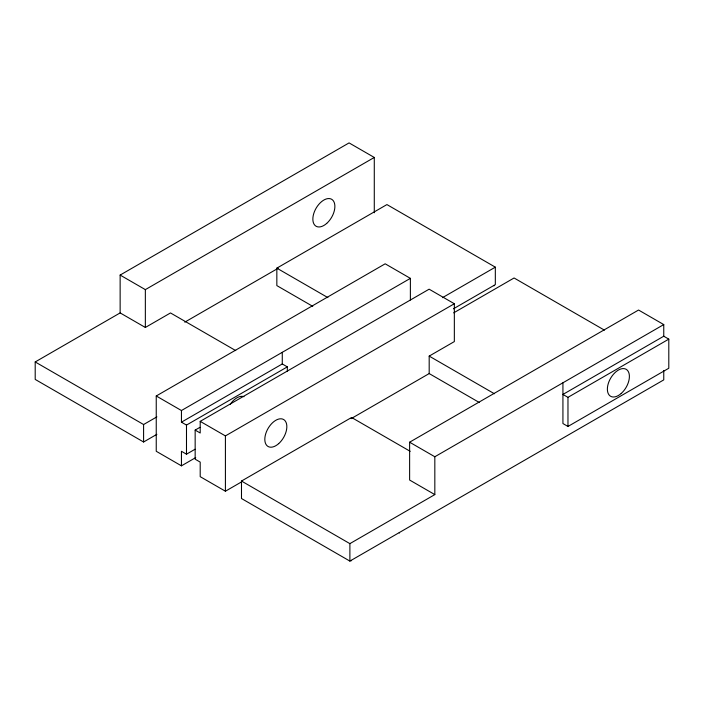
<?xml version="1.0" encoding="UTF-8"?>
<svg xmlns="http://www.w3.org/2000/svg" width="704" height="704" viewBox="0 0 704 704"><rect width="100%" height="100%" fill="white"/><g stroke="black" fill="none" stroke-linecap="round" stroke-linejoin="round"><path stroke-width="1.06" d="M156.878 434.324L143.59 441.998L35.2 379.421L35.2 361.953L120.138 312.91L120.138 275.07L349.07 142.903L374.282 157.45L374.282 212.758M120.138 275.07L145.35 289.626L374.282 157.45M120.138 312.91L145.35 327.466L170.5 312.946L235.726 350.601M312.761 306.346L276.839 285.604L276.839 268.145L386.927 204.582L495.326 267.159L495.326 284.627L453.429 308.81M184.782 322.159L278.106 268.286M195.73 457.591L181.447 465.837L156.244 451.282L156.244 395.982L385.176 263.806L410.379 278.362L410.379 299.983M35.2 361.953L143.59 424.53L156.878 416.865M156.244 395.982L181.447 410.529L410.379 278.362M181.447 410.529L181.447 422.171L282.278 363.959L287.32 366.872L287.32 371.184M181.447 422.171L186.49 425.084L287.32 366.872M241.595 481.87L225.412 491.216L200.2 476.661L200.2 462.106L195.158 459.202L195.158 430.091L200.2 433.004L200.2 421.362L429.132 289.186L454.344 303.741L454.344 341.581L429.185 356.101L429.185 373.569L351.102 418.651M195.158 430.091L199.918 427.346M442.473 297.669L495.326 267.159M181.447 465.837L181.447 451.282L186.49 454.194L195.052 449.249M200.2 421.362L225.412 435.908L454.344 303.741M453.675 312.858L514.078 277.983L604.402 330.132M663.758 370.533L663.758 379.887L349.888 561.097L241.49 498.52L241.49 481.052L351.586 417.49L410.194 451.326M663.758 324.579L434.826 456.755L434.826 494.595L409.622 480.04L409.622 442.2L638.554 310.033L663.758 324.579L663.758 336.222L562.927 394.442L567.97 397.346L668.8 339.134L668.8 368.245L567.97 426.457L562.927 423.544L562.927 382.8M241.49 481.052L349.888 543.638L434.826 494.595M663.758 336.222L668.8 339.134M276.839 268.145L327.879 297.616M429.185 356.101L494.41 393.756M429.185 373.569L479.292 402.494M409.622 442.2L434.826 456.755M567.97 397.346L567.97 426.457M494.05 285.358L494.05 285.859M399.335 532.55L399.335 533.051M351.155 560.366L351.155 560.868M349.888 543.638L349.888 561.097M282.278 352.317L282.278 363.959M225.412 435.908L225.412 491.216M186.49 425.084L186.49 454.194M145.35 289.626L145.35 327.466M143.59 424.53L143.59 441.998M230.208 404.316A15.567 8.994 -60 0 1 243.989 396.704M278.678 443.634A15.567 8.994 -60 0 0 283.615 419.514A15.567 8.994 -60 0 0 265.188 435.855A15.567 8.994 -60 0 0 278.678 443.634M621.236 393.43A15.567 8.994 -60 0 0 626.173 369.31A15.567 8.994 -60 0 0 607.746 385.642A15.567 8.994 -60 0 0 621.236 393.43M326.718 223.397A15.567 8.994 -60 0 0 331.654 199.276A15.567 8.994 -60 0 0 313.227 215.609A15.567 8.994 -60 0 0 326.718 223.397"/></g></svg>
